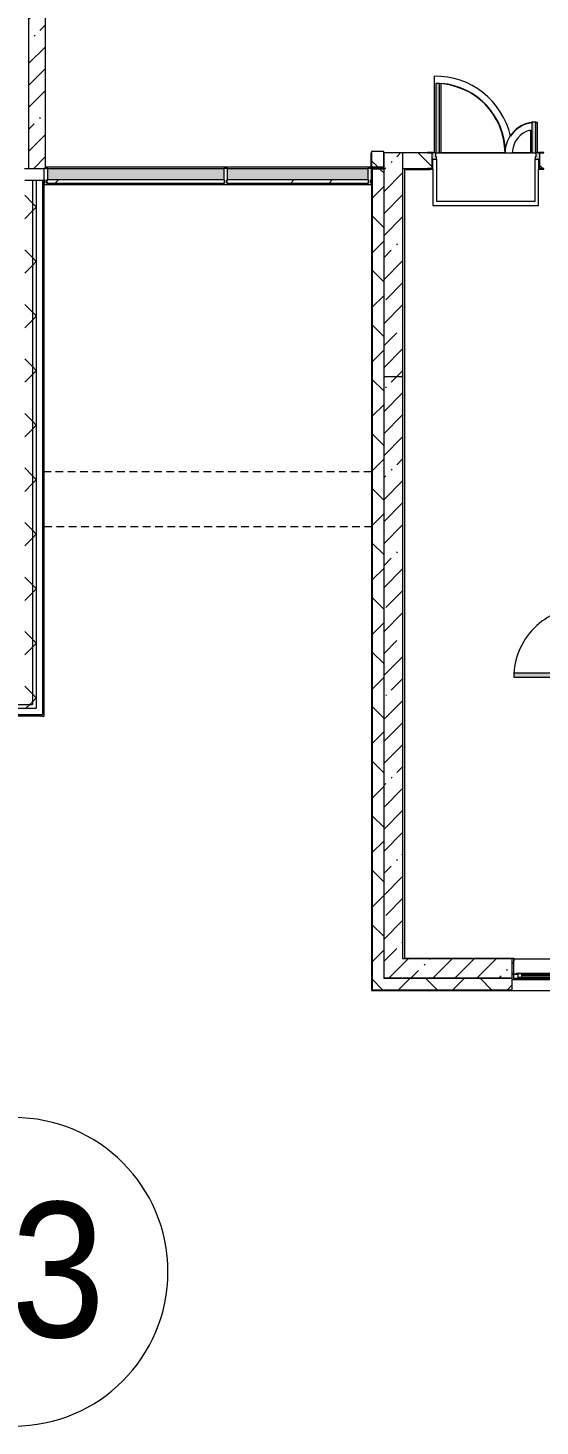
# Model space of a CAD drawing. Header units: millimetres. Extents: x 35378 to 237579, y -8553 to 29000.
# Drawn here: x 193137 to 199785, y -5906 to 12221 of the extents above; entities that cross this region are included whole.
import ezdxf

# ---------------------------------------------------------------- set-up
doc = ezdxf.new("R2010")
doc.units = ezdxf.units.MM
doc.linetypes.add('200_ШТРИХ__ш1_п0_6_', pattern=[160, 100, -60])
for name, color, linetype, lineweight in [('A-DETL-MBND', 7, '200_ШТРИХ__ш1_п0_6_', 9), ('A-GLAZ-2', 7, 'Continuous', 5), ('A-GLAZ-CURT-2', 7, 'Continuous', 5), ('A-GLAZ-CWMG-3', 7, 'Continuous', 5), ('A-WALL', 7, 'Continuous', 9), ('A-WALL-4', 7, 'Continuous', 5), ('I-WALL-3', 7, 'Continuous', 5), ('Оси', 7, 'Continuous', 9), ('Оси-1', 7, 'Continuous', 20)]:
    doc.layers.add(name, color=color, linetype=linetype, lineweight=lineweight)
for name, color, linetype, lineweight, true_color in [('A-DOOR-1', 7, 'Continuous', 5, 0xaaaaaa), ('A-DOOR-2', 7, 'Continuous', 5, 0xe2e2e2), ('A-DOOR-FRAM-1', 7, 'Continuous', 5, 0xe2e2e2), ('A-DOOR-FRAM-2', 7, 'Continuous', 5, 0xaaaaaa), ('A-FLOR-2', 7, 'Continuous', 5, 0xaaaaaa), ('A-GLAZ-CWMG-4', 7, 'Continuous', 5, 0x383e42), ('A-WALL-5', 7, 'Continuous', 5, 0x737373), ('A-WALL-6', 7, 'Continuous', 9, 0x737373)]:
    doc.layers.add(name, color=color, linetype=linetype, lineweight=lineweight, true_color=true_color)
doc.styles.add('Arial_1', font='arial.ttf', dxfattribs={"width": 0.9, "height": 1750})
pattern_1 = [(45, (108394.95, 0), (-285.1231, 285.1231), []), (45, (108680.07, 0), (-285.1231, 285.1231), [504.031, -100.806, 16.764, -84.042])]
pattern_2 = [(45, (108394.95, 0), (-353.5534, 353.5534), []), (135, (108394.95, 0), (-353.5534, -353.5534), [])]
pattern_3 = [(135, (108394.95, 0), (-353.5534, -353.5534), [])]

# ---------------------------------------------------------------- blocks, each defined once
blk = doc.blocks.new('110_Дверь_СКБ_2Ст - Д-5_п_ Из игровой в коридор-32215844-3_5_2_птичка')
at = {"layer": 'A-DOOR-2'}
for points in [[(-638, 40), (-588, 40), (-588, 940), (-638, 940)], [(612, 440), (612, 40), (662, 40), (662, 440)]]:
    blk.add_hatch(color=256, dxfattribs=at).paths.add_polyline_path(points)
h = blk.add_hatch(color=256, dxfattribs=at)
h.paths.add_polyline_path([(-688, 40), (-688, -40), (-628, -40), (-628, -10), (-638, -10), (-638, 40)])
h.paths.add_polyline_path([(652, -40), (712, -40), (712, 40), (662, 40), (662, -10), (652, -10)])
at = {"layer": 'A-DOOR-FRAM-1'}
for points in [[(-742, 40), (-672, 40), (-672, 48), (-742, 48)], [(698, 40), (768, 40), (768, 48), (698, 48)], [(-742, -48), (-672, -48), (-672, -40), (-742, -40)], [(698, -48), (768, -48), (768, -40), (698, -40)]]:
    blk.add_hatch(color=256, dxfattribs=at).paths.add_polyline_path(points)
at = {"layer": 'A-DOOR-1'}
for p, q in [((-638, 940), (-638, 40)), ((-588, 940), (-638, 940)), ((-588, 40), (-588, 940)), ((662, 440), (612, 440)), ((612, 440), (612, 40)), ((662, 40), (662, 440)), ((-638, 40), (-588, 40)), ((612, 40), (662, 40))]:
    blk.add_line(p, q, dxfattribs=at)
for centre, radius, start, end in [((-638, 40), 900, 0, 90), ((662, 40), 400, 90, 180)]:
    blk.add_arc(centre, radius, start, end, dxfattribs=at)
at = {"layer": 'A-DOOR-FRAM-2'}
for p, q in [((-672, 48), (-742, 48)), ((-742, 48), (-742, 40)), ((-742, 40), (-672, 40)), ((-638, 40), (-688, 40)), ((-688, 40), (-688, -40)), ((-672, 40), (-672, 48)), ((-638, -10), (-638, 40)), ((662, 40), (662, -10)), ((712, 40), (662, 40)), ((768, 48), (698, 48)), ((698, 48), (698, 40)), ((698, 40), (768, 40)), ((712, -40), (712, 40)), ((768, 40), (768, 48)), ((-672, -40), (-742, -40)), ((-742, -40), (-742, -48)), ((-742, -48), (-672, -48)), ((-688, -40), (-628, -40)), ((-672, -39), (-688, -39)), ((-688, -39), (-688, -40)), ((-688, -40), (-672, -40)), ((-672, -40), (-672, -39)), ((-672, -48), (-672, -40)), ((-628, -10), (-638, -10)), ((-628, -40), (-628, -10)), ((662, -10), (652, -10)), ((652, -10), (652, -40)), ((652, -40), (712, -40)), ((712, -39), (698, -39)), ((698, -39), (698, -40)), ((698, -40), (712, -40)), ((768, -40), (698, -40)), ((698, -40), (698, -48)), ((698, -48), (768, -48)), ((712, -40), (712, -39)), ((768, -48), (768, -40))]:
    blk.add_line(p, q, dxfattribs=at)
blk = doc.blocks.new('110_Дверь_СКБ_2Ст - Д-2а_п_ Из коридора на лестницу-32215207-3_5_2_птичка')
at = {"layer": 'A-DOOR-2'}
for points in [[(-587.5, 100), (-587.5, 1000), (-637.5, 1000), (-637.5, 100)], [(662.5, 100), (662.5, 500), (612.5, 500), (612.5, 100)], [(712.5, -100), (712.5, 20), (697.5, 20), (697.5, -100)]]:
    blk.add_hatch(color=256, dxfattribs=at).paths.add_polyline_path(points)
h = blk.add_hatch(color=256, dxfattribs=at)
h.paths.add_polyline_path([(685.2, 20), (712.5, 20), (712.5, 100), (662.5, 100), (662.5, 50), (652.5, 50), (652.5, 20)])
h.paths.add_polyline_path([(-627.5, 20), (-627.5, 50), (-637.5, 50), (-637.5, 100), (-687.5, 100), (-687.5, 20)])
at = {"layer": 'A-DOOR-FRAM-1'}
for points in [[(-672.5, 100), (-672.5, 108), (-742.5, 108), (-742.5, 100)], [(-672.5, -100), (-672.5, 20), (-687.5, 20), (-687.5, -100)], [(767.5, 100), (767.5, 108), (697.5, 108), (697.5, 100)], [(-672.5, -108), (-672.5, -100), (-742.5, -100), (-742.5, -108)], [(767.5, -108), (767.5, -100), (697.5, -100), (697.5, -108)]]:
    blk.add_hatch(color=256, dxfattribs=at).paths.add_polyline_path(points)
at = {"layer": 'A-DOOR-1'}
for p, q in [((-637.5, 1000), (-637.5, 100)), ((-587.5, 1000), (-637.5, 1000)), ((-587.5, 100), (-587.5, 1000)), ((662.5, 500), (612.5, 500)), ((612.5, 500), (612.5, 100)), ((662.5, 100), (662.5, 500)), ((-637.5, 100), (-587.5, 100)), ((612.5, 100), (662.5, 100))]:
    blk.add_line(p, q, dxfattribs=at)
for centre, radius, start, end in [((-637.5, 100), 900, 0, 90), ((662.5, 100), 400, 90, 180)]:
    blk.add_arc(centre, radius, start, end, dxfattribs=at)
at = {"layer": 'A-DOOR-FRAM-2'}
for p, q in [((-672.5, 108), (-742.5, 108)), ((-742.5, 108), (-742.5, 100)), ((-742.5, 100), (-672.5, 100)), ((-637.5, 100), (-687.5, 100)), ((-687.5, 100), (-687.5, 20)), ((-687.5, 20), (-627.5, 20)), ((-672.5, 20), (-687.5, 20)), ((-687.5, 20), (-687.5, -100)), ((-672.5, 100), (-672.5, 108)), ((-672.5, -100), (-672.5, 20)), ((-637.5, 50), (-637.5, 100)), ((-627.5, 50), (-637.5, 50)), ((-627.5, 20), (-627.5, 50)), ((662.5, 50), (652.5, 50)), ((652.5, 50), (652.5, 20)), ((652.5, 20), (712.5, 20)), ((662.5, 100), (662.5, 50)), ((712.5, 100), (662.5, 100)), ((767.5, 108), (697.5, 108)), ((697.5, 108), (697.5, 100)), ((697.5, 100), (767.5, 100)), ((712.5, 20), (697.5, 20)), ((697.5, 20), (697.5, -100)), ((712.5, 20), (712.5, 100)), ((712.5, -100), (712.5, 20)), ((767.5, 100), (767.5, 108)), ((-672.5, -100), (-742.5, -100)), ((-742.5, -100), (-742.5, -108)), ((-742.5, -108), (-672.5, -108)), ((-687.5, -100), (-672.5, -100)), ((-672.5, -108), (-672.5, -100)), ((697.5, -100), (712.5, -100)), ((767.5, -100), (697.5, -100)), ((697.5, -100), (697.5, -108)), ((697.5, -108), (767.5, -108)), ((767.5, -108), (767.5, -100))]:
    blk.add_line(p, q, dxfattribs=at)
blk = doc.blocks.new('120_Окно_СКБ_1Ст - 120_Окно_СКБ_1Ст 900х2500_h_ с форточкой-V99-3_5_2_птичка')
at = {"layer": 'A-GLAZ-2'}
for p, q in [((-450, -127), (-450, -57)), ((-450, -57), (-380, -57)), ((450, -57), (-450, -57)), ((-380, -127), (-450, -127)), ((-450, -127), (-400, -127)), ((-380, -127), (-400, -127)), ((-400, -127), (-400, -137)), ((-400, -137), (400, -137)), ((400, -137), (-400, -137)), ((-380, -57), (-380, -127)), ((380, -87), (-380, -87)), ((-380, -87), (-380, -127)), ((-330, -137), (-330, -87)), ((-330, -107), (330, -107)), ((330, -117), (-330, -117)), ((330, -137), (330, -87)), ((380, -127), (380, -57)), ((380, -57), (450, -57)), ((380, -127), (380, -87)), ((450, -127), (380, -127)), ((400, -127), (380, -127)), ((400, -127), (450, -127)), ((400, -137), (400, -127)), ((450, -57), (450, -127))]:
    blk.add_line(p, q, dxfattribs=at)
blk = doc.blocks.new('Системная панель - Стекло - 40мм-33184352-3_5_2_птичка')
at = {"layer": 'A-GLAZ-CURT-2'}
h = blk.add_hatch(dxfattribs=at)
h.set_pattern_fill('FP_163', color=256, style=0, pattern_type=2)
h.set_pattern_definition([(45, (-86642.5, -9710), (-1414.214, 1414.214), [1000, -3000]), (45, (-87642.5, -10210), (-1414.214, 1414.214), [3000, -1000]), (45, (-85642.5, -10710), (-1414.214, 1414.214), [1000, -3000])])
h.paths.add_polyline_path([(1153, 0), (1153, 40), (-1153, 40), (-1153, 0), (554, 0)])
for p, q in [((1153, 40), (-1153, 40)), ((-1153, 40), (-1153, 0)), ((-1153, 0), (1153, 0)), ((1153, 0), (1153, 40))]:
    blk.add_line(p, q, dxfattribs=at)
blk = doc.blocks.new('Системная панель - Стекло - 40мм-33184353-3_5_2_птичка')
at = {"layer": 'A-GLAZ-CURT-2'}
h = blk.add_hatch(dxfattribs=at)
h.set_pattern_fill('FP_164', color=256, style=0, pattern_type=2)
h.set_pattern_definition([(45, (-88744.2, -9710), (-1414.214, 1414.214), [1000, -3000]), (45, (-89744.2, -10210), (-1414.214, 1414.214), [3000, -1000]), (45, (-87744.2, -10710), (-1414.214, 1414.214), [1000, -3000])])
h.paths.add_polyline_path([(919, 0), (919, 40), (-919, 40), (-919, 0), (317, 0)])
for p, q in [((919, 40), (-919, 40)), ((-919, 40), (-919, 0)), ((-919, 0), (919, 0)), ((919, 0), (919, 40))]:
    blk.add_line(p, q, dxfattribs=at)
blk = doc.blocks.new('Прямоугольный импост - Импост структурный с накладкой - 190мм-33184356-3_5_2_птичка')
at = {"layer": 'A-GLAZ-CWMG-3'}
for p, q in [((-50, 0), (-50, 17)), ((-50, 17), (0, 17)), ((-40, 0), (-50, 0)), ((-40, -40), (-40, 0)), ((0, 0), (-10, 0)), ((-10, 0), (-10, -40)), ((0, 17), (0, 0)), ((-50, -190), (-50, -40)), ((-50, -40), (-40, -40)), ((-10, -40), (0, -40)), ((0, -40), (0, -190)), ((0, -190), (-50, -190))]:
    blk.add_line(p, q, dxfattribs=at)
blk = doc.blocks.new('Прямоугольный импост - Импост структурный с накладкой - 190мм-33184358-3_5_2_птичка')
at = {"layer": 'A-GLAZ-CWMG-3'}
for p, q in [((0, 17), (-50, 17)), ((-50, 17), (-50, 0)), ((-50, 0), (-40, 0)), ((-40, 0), (-40, -40)), ((-10, -40), (-10, 0)), ((-10, 0), (0, 0)), ((0, 0), (0, 17)), ((-40, -40), (-50, -40)), ((-50, -40), (-50, -190)), ((0, -40), (-10, -40)), ((0, -190), (0, -40)), ((-50, -190), (0, -190))]:
    blk.add_line(p, q, dxfattribs=at)
blk = doc.blocks.new('Прямоугольный импост - Импост структурный с накладкой - 190мм-33184349-3_5_2_птичка')
at = {"layer": 'A-GLAZ-CWMG-3'}
for p, q in [((-25, 0), (-25, 17)), ((-25, 17), (25, 17)), ((-15, 0), (-25, 0)), ((-15, -40), (-15, 0)), ((25, 0), (15, 0)), ((15, 0), (15, -40)), ((25, 17), (25, 0)), ((-25, -190), (-25, -40)), ((-25, -40), (-15, -40)), ((15, -40), (25, -40)), ((25, -40), (25, -190)), ((25, -190), (-25, -190))]:
    blk.add_line(p, q, dxfattribs=at)
blk = doc.blocks.new('Прямоугольный импост - Импост структурный с накладкой - 190мм-23186050-3_5_2_птичка')
at = {"layer": 'A-GLAZ-CWMG-4'}
for points in [[(87285, 10250), (87285, 10400), (85000, 10400), (85000, 10250), (86697, 10250)], [(85000, 10193), (87285, 10193), (87285, 10210), (85000, 10210)]]:
    blk.add_hatch(color=256, dxfattribs=at).paths.add_polyline_path(points)
at = {"layer": 'A-GLAZ-CWMG-3'}
for p, q in [((85000, 10400), (87285, 10400)), ((85000, 10193), (87285, 10193))]:
    blk.add_line(p, q, dxfattribs=at)
blk = doc.blocks.new('Прямоугольный импост - Импост структурный с накладкой - 190мм-23186051-3_5_2_птичка')
at = {"layer": 'A-GLAZ-CWMG-4'}
for points in [[(88000, 10250), (88000, 10400), (87335, 10400), (87335, 10250)], [(87335, 10193), (88000, 10193), (88000, 10210), (87335, 10210)]]:
    blk.add_hatch(color=256, dxfattribs=at).paths.add_polyline_path(points)
at = {"layer": 'A-GLAZ-CWMG-3'}
for p, q in [((87335, 10400), (88000, 10400)), ((87335, 10193), (88000, 10193))]:
    blk.add_line(p, q, dxfattribs=at)
blk = doc.blocks.new('Прямоугольный импост - Импост структурный с накладкой - 190мм-23186052-3_5_2_птичка')
at = {"layer": 'A-GLAZ-CWMG-4'}
for points in [[(89154, 10250), (89154, 10400), (88000, 10400), (88000, 10250), (88561, 10250)], [(88561, 10193), (89154, 10193), (89154, 10210), (88000, 10210), (88000, 10193)]]:
    blk.add_hatch(color=256, dxfattribs=at).paths.add_polyline_path(points)
at = {"layer": 'A-GLAZ-CWMG-3'}
for p, q in [((88000, 10400), (89154, 10400)), ((88000, 10193), (89154, 10193))]:
    blk.add_line(p, q, dxfattribs=at)
blk = doc.blocks.new('парапет9 - парапет-22867712-3_5_2_птичка')
at = {"layer": 'A-DETL-MBND'}
for p, q in [((89202, 7964), (84952, 7964)), ((84952, 7255), (89202, 7255))]:
    blk.add_line(p, q, dxfattribs=at)
blk = doc.blocks.new('Ось сетки - D8-29747960-3_5_2_птичка')
at = {"layer": 'Оси-1'}
for start, end in [(360, 180), (180, 360)]:
    blk.add_arc((0, 0), 4, start, end, dxfattribs=at)

msp = doc.modelspace()

# ---------------------------------------------------------------- hatches: boundary and pattern name
at = {"layer": 'A-WALL-4'}
h = msp.add_hatch(dxfattribs=at)
h.set_pattern_fill('FP_98', color=256, style=0, pattern_type=2)
h.set_pattern_definition(pattern_2)
h.paths.add_polyline_path([(197604.9, -100), (197754.9, -100), (197754.9, 10392), (197604.9, 10392), (197604.9, 1966.6)])
h = msp.add_hatch(dxfattribs=at)
h.set_pattern_fill('FP_98', color=256, style=0, pattern_type=2)
h.set_pattern_definition(pattern_2)
h.paths.add_polyline_path([(193196.5, 3450), (193196.5, 10242), (193096.5, 10242), (193096.5, 3450)])
h = msp.add_hatch(dxfattribs=at)
h.set_pattern_fill('FP_98', color=256, style=0, pattern_type=2)
h.set_pattern_definition(pattern_2)
h.paths.add_polyline_path([(193196.5, 3400), (193246.5, 3400), (193246.5, 10242), (193196.5, 10242), (193196.5, 3450)])
h = msp.add_hatch(dxfattribs=at)
h.set_pattern_fill('FP_98', color=256, style=0, pattern_type=2)
h.set_pattern_definition(pattern_2)
h.paths.add_polyline_path([(193196.5, 3400), (193196.5, 3450), (192964.9, 3450), (192964.9, 3400), (193096.5, 3400)])
h = msp.add_hatch(dxfattribs=at)
h.set_pattern_fill('FP_98', color=256, style=0, pattern_type=2)
h.set_pattern_definition(pattern_2)
h.paths.add_polyline_path([(232124.9, -250), (233474.9, -250), (233474.9, -100), (232124.9, -100)])
h.paths.add_polyline_path([(219328.5, -250), (220024.9, -250), (220024.9, -100), (219124.9, -100), (219124.9, -250)])
h.paths.add_polyline_path([(220924.9, -250), (222074.9, -250), (222074.9, -100), (220924.9, -100)])
h.paths.add_polyline_path([(229824.9, -250), (229824.9, -100), (228624.9, -100), (228624.9, -250), (229582.5, -250)])
h.paths.add_polyline_path([(218224.9, -250), (218224.9, -100), (217324.9, -100), (217324.9, -250), (217464.1, -250)])
h.paths.add_polyline_path([(224374.9, -250), (225424.9, -250), (225424.9, -100), (224374.9, -100)])
h.paths.add_polyline_path([(227724.9, -250), (227724.9, -100), (226324.9, -100), (226324.9, -250), (227718.2, -250)])
h.paths.add_polyline_path([(211274.9, -250), (211274.9, -100), (209224.9, -100), (209224.9, -250), (210938.8, -250)])
h.paths.add_polyline_path([(214624.9, -250), (214624.9, -100), (213574.9, -100), (213574.9, -250), (213735.4, -250)])
h.paths.add_polyline_path([(215524.9, -250), (216424.9, -250), (216424.9, -100), (215524.9, -100)])
h.paths.add_polyline_path([(208324.9, -250), (208324.9, -100), (207424.9, -100), (207424.9, -250), (208142.3, -250)])
h.paths.add_polyline_path([(206277.9, -250), (206524.9, -250), (206524.9, -100), (205474.9, -100), (205474.9, -250)])
h.paths.add_polyline_path([(201124.9, -250), (201124.9, -100), (200324.9, -100), (200324.9, -250), (200684.8, -250)])
h.paths.add_polyline_path([(203174.9, -250), (203174.9, -100), (202024.9, -100), (202024.9, -250), (202924.9, -250)])
h.paths.add_polyline_path([(199424.9, -250), (199424.9, -100), (197604.9, -100), (197604.9, -250), (199286.5, -250)])
at = {"layer": 'I-WALL-3'}
h = msp.add_hatch(dxfattribs=at)
h.set_pattern_fill('FP_94', color=256, style=0, pattern_type=2)
h.set_pattern_definition(pattern_1)
h.paths.add_polyline_path([(193227.3, 10400), (193364.9, 10400), (193364.9, 19100), (193144.9, 19100), (193144.9, 10400)])
h = msp.add_hatch(dxfattribs=at)
h.set_pattern_fill('FP_97', color=256, style=0, pattern_type=2)
h.set_pattern_definition(pattern_3)
h.paths.add_polyline_path([(197754.9, 10420), (197754.9, 10620), (197598.4, 10620), (197598.4, 10420)])
h = msp.add_hatch(dxfattribs=at)
h.set_pattern_fill('FP_94', color=256, style=0, pattern_type=2)
h.set_pattern_definition(pattern_1)
h.paths.add_polyline_path([(197754.9, 7700), (198004.9, 7700), (198004.9, 10600), (197754.9, 10600), (197754.9, 8908.2)])
h = msp.add_hatch(dxfattribs=at)
h.set_pattern_fill('FP_97', color=256, style=0, pattern_type=2)
h.set_pattern_definition(pattern_3)
h.paths.add_polyline_path([(213735.4, 10400), (215524.9, 10400), (215524.9, 10600), (213489.9, 10600), (213489.9, 10400), (213519.9, 10400)])
h.paths.add_polyline_path([(210006.6, 10400), (212039.9, 10400), (212039.9, 10600), (210004.9, 10600), (210004.9, 10400)])
h.paths.add_polyline_path([(198379.9, 10400), (198379.9, 10600), (198004.9, 10600), (198004.9, 10400), (198324.9, 10400)])
h.paths.add_polyline_path([(200344.9, 10400), (200904.9, 10400), (200904.9, 10600), (199779.9, 10600), (199779.9, 10400), (199834.9, 10400)])
h.paths.add_polyline_path([(202549.2, 10400), (202604.9, 10400), (202604.9, 10600), (201854.9, 10600), (201854.9, 10400), (201884.9, 10400)])
h = msp.add_hatch(dxfattribs=at)
h.set_pattern_fill('FP_94', color=256, style=0, pattern_type=2)
h.set_pattern_definition(pattern_1)
h.paths.add_polyline_path([(198004.9, 100), (198004.9, 7700), (197754.9, 7700), (197754.9, 100)])
h = msp.add_hatch(dxfattribs=at)
h.set_pattern_fill('FP_94', color=256, style=0, pattern_type=2)
h.set_pattern_definition(pattern_1)
h.paths.add_polyline_path([(198820.4, -100), (199424.9, -100), (199424.9, 150), (198004.9, 150), (198004.9, 100), (197754.9, 100), (197754.9, -100)])

# ---------------------------------------------------------------- linework, layer by layer
at = {"layer": 'A-DETL-MBND'}
for p, q in [((193094.9, 10400), (193144.9, 10400)), ((197596.9, 10400), (197596.9, 10510)), ((193344.9, 10242), (193344.9, 10250))]:
    msp.add_line(p, q, dxfattribs=at)
at = {"layer": 'A-FLOR-2'}
for p, q in [((198410, 11594.8), (198410, 10600)), ((198500, 10600), (198500, 11502.3)), ((199661.1, 10897.1), (199661.1, 10600)), ((199751.1, 10600), (199751.1, 10994.4)), ((197593.9, 10420), (197593.9, 10600)), ((198444.9, 9970), (198444.9, 10520)), ((198479.9, 10600), (198500, 10600)), ((198500, 10600), (199334.9, 10600)), ((199334.9, 10600), (198500, 10600)), ((199334.9, 10600), (199424.9, 10600)), ((199424.9, 10600), (199661.1, 10600)), ((199679.9, 10600), (199424.9, 10600)), ((199714.9, 10520), (199714.9, 9970)), ((193364.9, 10420), (197593.9, 10420)), ((198354.9, 10380), (198024.9, 10380)), ((198024.9, 10380), (198024.9, 160)), ((198354.9, 10392), (198354.9, 10380)), ((198394.9, 10392), (198394.9, 9920)), ((199764.9, 9920), (199764.9, 10392)), ((198394.9, 9920), (199764.9, 9920)), ((199714.9, 9970), (198444.9, 9970)), ((198024.9, 160), (199444.9, 160)), ((199444.9, 160), (199444.9, 120))]:
    msp.add_line(p, q, dxfattribs=at)
for centre, radius, start, end in [((198429.9, 10600), 995, 12.67054, 91.1511), ((198429.9, 10600), 905, 0, 85.56313), ((199729.9, 10600), 395, 97.27853, 146.45952), ((199729.9, 10600), 305, 103.0427, 180), ((199729.9, 10600), 395, 86.92799, 90.00404)]:
    msp.add_arc(centre, radius, start, end, dxfattribs=at)
at = {"layer": 'A-WALL'}
for p, q in [((198004.9, 10400), (198004.9, 10600)), ((197601.9, 10395), (197601.9, -253)), ((197754.9, 10395), (197601.9, 10395)), ((197604.9, 10392), (197604.9, -250)), ((197754.9, 10392), (197604.9, 10392)), ((193196.5, 10242), (193196.5, 3450)), ((193246.5, 10242), (193246.5, 3400)), ((193326.5, 10242), (193326.5, 3320)), ((197601.9, -253), (199424.9, -253)), ((197604.9, -250), (199424.9, -250))]:
    msp.add_line(p, q, dxfattribs=at)
at = {"layer": 'A-WALL-4'}
for p, q in [((197754.9, 10400), (197596.9, 10400)), ((197596.9, 10400), (197596.9, -258)), ((193346.5, 10242), (193096.5, 10242)), ((193346.5, 3300), (193346.5, 10242)), ((193326.5, 3300), (193346.5, 3300)), ((199424.9, 100), (199445.4, 100)), ((199424.9, -100), (197754.9, -100)), ((199424.9, -258), (199424.9, -100)), ((199445.4, -100), (199445.4, -100)), ((199445.4, -100), (200324.9, -100)), ((197596.9, -258), (205474.9, -258))]:
    msp.add_line(p, q, dxfattribs=at)
at = {"layer": 'A-WALL-5'}
msp.add_line((193326.5, 3300), (184252.9, 3300), dxfattribs=at)
at = {"layer": 'A-WALL-6'}
for p, q in [((192494.9, 3450), (193196.5, 3450)), ((192494.9, 3400), (193246.5, 3400)), ((192494.9, 3320), (193326.5, 3320))]:
    msp.add_line(p, q, dxfattribs=at)
at = {"layer": 'I-WALL-3'}
for p, q in [((193144.9, 19100), (193144.9, 10400)), ((193364.9, 10400), (193364.9, 13400)), ((197754.9, 10620), (197598.4, 10620)), ((197598.4, 10620), (197598.4, 10420)), ((197754.9, 10420), (197754.9, 10620)), ((198324.9, 10600), (197754.9, 10600)), ((197754.9, 10600), (197754.9, 10400)), ((193144.9, 10400), (193364.9, 10400)), ((197598.4, 10420), (197754.9, 10420)), ((197754.9, 10400), (197754.9, -100)), ((198004.9, 10400), (198324.9, 10400)), ((198004.9, 150), (198004.9, 10400)), ((197754.9, 7700), (198004.9, 7700)), ((199424.9, 150), (198004.9, 150)), ((199424.9, -100), (199424.9, 150)), ((199445.4, 150), (200344.9, 150)), ((199445.4, -100), (199445.4, 150)), ((197754.9, -100), (199424.9, -100))]:
    msp.add_line(p, q, dxfattribs=at)

# ---------------------------------------------------------------- block references
at = {"layer": 'A-DETL-MBND'}
msp.add_blockref('парапет9 - парапет-22867712-3_5_2_птичка', (108394.9, -1500), dxfattribs=at)
at = {"layer": 'A-DOOR-1'}
msp.add_blockref('110_Дверь_СКБ_2Ст - Д-2а_п_ Из коридора на лестницу-32215207-3_5_2_птичка', (199067.4, 10500), dxfattribs=at)
at = {"layer": 'A-DOOR-1', "rotation": 89.99999999999991}
msp.add_blockref('110_Дверь_СКБ_2Ст - Д-5_п_ Из игровой в коридор-32215844-3_5_2_птичка', (200384.9, 4442.5), dxfattribs=at)
at = {"layer": 'A-GLAZ-2', "rotation": 180}
msp.add_blockref('120_Окно_СКБ_1Ст - 120_Окно_СКБ_1Ст 900х2500_h_ с форточкой-V99-3_5_2_птичка', (199874.9, -175), dxfattribs=at)
at = {"layer": 'A-GLAZ-CURT-2'}
for name, p in [('Системная панель - Стекло - 40мм-33184352-3_5_2_птичка', (194537.4, 10210)), ('Системная панель - Стекло - 40мм-33184353-3_5_2_птичка', (196639.2, 10210))]:
    msp.add_blockref(name, p, dxfattribs=at)
at = {"layer": 'A-GLAZ-CWMG-3', "rotation": 180}
msp.add_blockref('Прямоугольный импост - Импост структурный с накладкой - 190мм-33184358-3_5_2_птичка', (193344.9, 10210), dxfattribs=at)
at = {"layer": 'A-GLAZ-CWMG-3'}
for name in ['Прямоугольный импост - Импост структурный с накладкой - 190мм-23186050-3_5_2_птичка', 'Прямоугольный импост - Импост структурный с накладкой - 190мм-23186051-3_5_2_птичка', 'Прямоугольный импост - Импост структурный с накладкой - 190мм-23186052-3_5_2_птичка']:
    msp.add_blockref(name, (108394.9, 0), dxfattribs=at)
at = {"layer": 'A-GLAZ-CWMG-3', "extrusion": (0, 0, -1), "rotation": 180}
for name, p in [('Прямоугольный импост - Импост структурный с накладкой - 190мм-33184349-3_5_2_птичка', (-195704.9, 10210)), ('Прямоугольный импост - Импост структурный с накладкой - 190мм-33184356-3_5_2_птичка', (-197598.4, 10210))]:
    msp.add_blockref(name, p, dxfattribs=at)
at = {"layer": 'Оси-1', "xscale": 499.9999999999995, "yscale": 499.9999999999995, "zscale": 499.9999999999995}
msp.add_blockref('Ось сетки - D8-29747960-3_5_2_птичка', (192954.9, -3906.3), dxfattribs=at)

# ---------------------------------------------------------------- texts
at = {"layer": 'Оси', "insert": (191691.9, -3003), "char_height": 1750, "width": 3030.379, "attachment_point": 1, "style": 'Arial_1'}
msp.add_mtext('23', dxfattribs=at)

doc.saveas('drawing.dxf')
